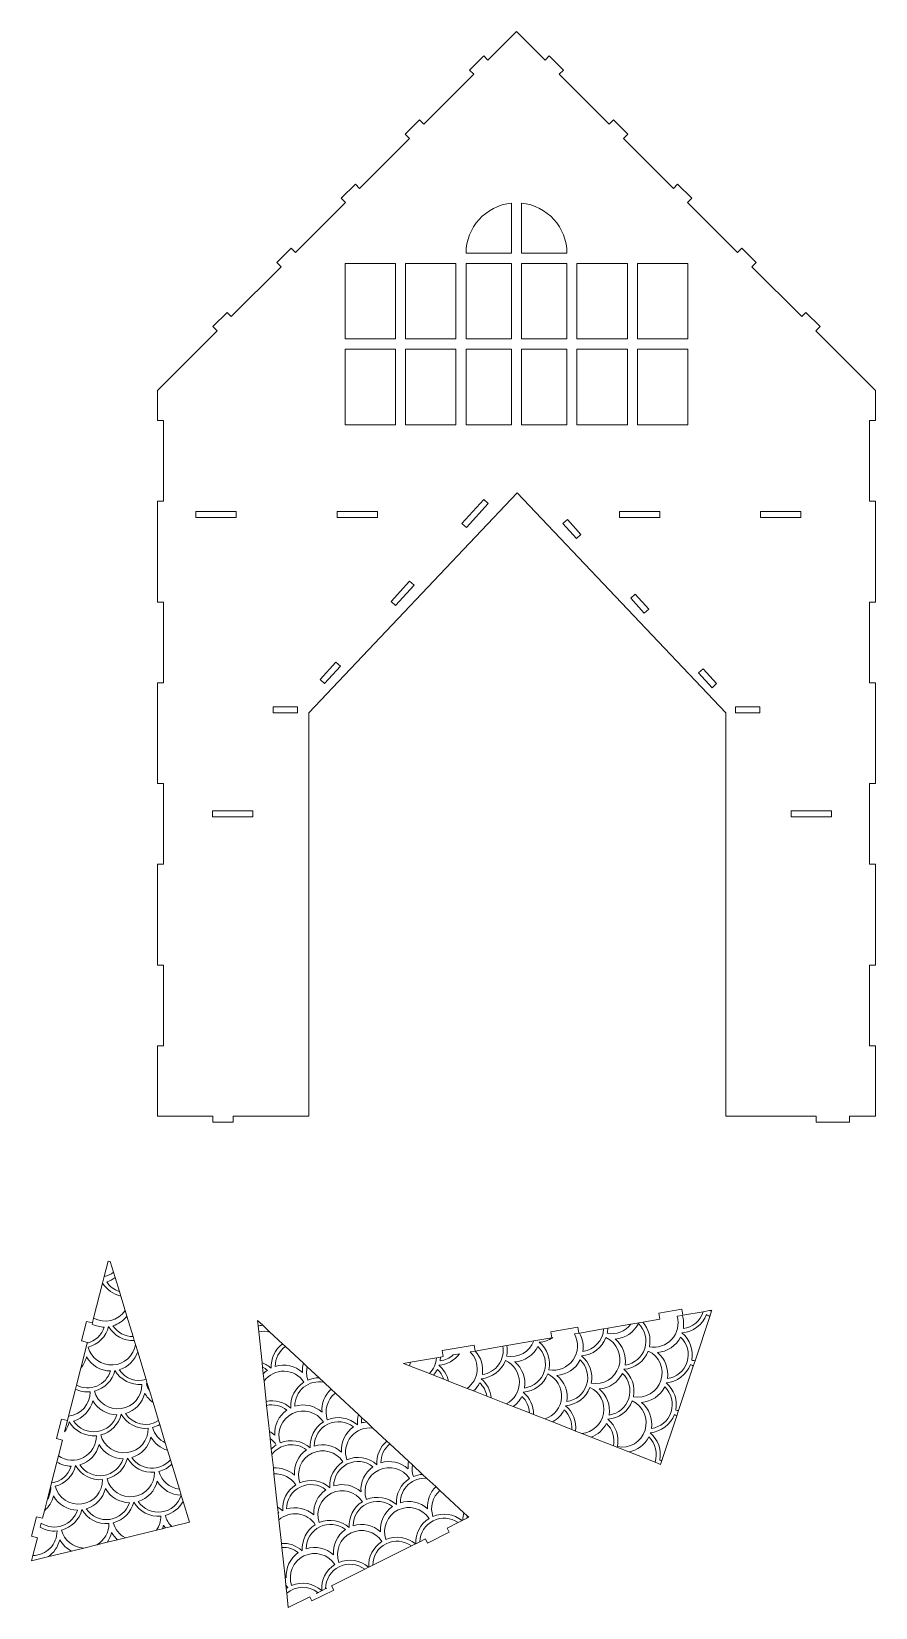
# Model space of a CAD drawing. Header units: millimetres. Extents: x -1822 to 2308, y -1461 to 1756.
# Drawn here: x 1890 to 2308, y -559 to 222 of the extents above; entities that cross this region are included whole.
import ezdxf

# ---------------------------------------------------------------- set-up
doc = ezdxf.new("R2010")
doc.units = ezdxf.units.MM

msp = doc.modelspace()

# ---------------------------------------------------------------- linework, layer by layer
at = {"color": 7, "linetype": 'Continuous', "lineweight": 15}
for p, q in [((2115.84, 208.12), (2129.98, 222.26)), ((2129.98, 222.26), (2144.12, 208.12)), ((2106.64, 203.17), (2113.71, 210.24)), ((2113.71, 210.24), (2115.84, 208.12)), ((2146.24, 210.24), (2144.12, 208.12)), ((2146.24, 210.24), (2153.31, 203.17)), ((2084.02, 176.3), (2108.76, 201.05)), ((2106.64, 203.17), (2108.76, 201.05)), ((2153.31, 203.17), (2151.19, 201.05)), ((2151.19, 201.05), (2175.94, 176.3)), ((2074.82, 171.35), (2081.89, 178.42)), ((2081.89, 178.42), (2084.02, 176.3)), ((2178.06, 178.42), (2175.94, 176.3)), ((2178.06, 178.42), (2185.13, 171.35)), ((2052.2, 144.48), (2076.95, 169.23)), ((2074.82, 171.35), (2076.95, 169.23)), ((2185.13, 171.35), (2183.01, 169.23)), ((2183.01, 169.23), (2207.76, 144.48)), ((2043, 139.53), (2050.07, 146.6)), ((2050.07, 146.6), (2052.2, 144.48)), ((2209.88, 146.6), (2207.76, 144.48)), ((2209.88, 146.6), (2216.95, 139.53)), ((2020.38, 112.66), (2045.13, 137.41)), ((2043, 139.53), (2045.13, 137.41)), ((2127.48, 112.26), (2127.48, 137.14)), ((2132.48, 137.14), (2132.48, 112.26)), ((2216.95, 139.53), (2214.83, 137.41)), ((2214.83, 137.41), (2239.58, 112.66)), ((2011.18, 107.71), (2018.26, 114.78)), ((2018.26, 114.78), (2020.38, 112.66)), ((2104.98, 112.26), (2127.48, 112.26)), ((2132.48, 112.26), (2154.98, 112.26)), ((2241.7, 114.78), (2239.58, 112.66)), ((2241.7, 114.78), (2248.77, 107.71)), ((1988.56, 80.84), (2013.31, 105.59)), ((2011.18, 107.71), (2013.31, 105.59)), ((2069.98, 107.26), (2044.98, 107.26)), ((2044.98, 107.26), (2044.98, 69.76)), ((2069.98, 69.76), (2069.98, 107.26)), ((2074.98, 107.26), (2074.98, 69.76)), ((2099.98, 107.26), (2074.98, 107.26)), ((2099.98, 69.76), (2099.98, 107.26)), ((2104.98, 107.26), (2104.98, 69.76)), ((2127.48, 107.26), (2104.98, 107.26)), ((2127.48, 69.76), (2127.48, 107.26)), ((2154.98, 107.26), (2132.48, 107.26)), ((2132.48, 107.26), (2132.48, 69.76)), ((2154.98, 69.76), (2154.98, 107.26)), ((2184.98, 107.26), (2159.98, 107.26)), ((2159.98, 107.26), (2159.98, 69.76)), ((2184.98, 69.76), (2184.98, 107.26)), ((2214.98, 107.26), (2189.98, 107.26)), ((2189.98, 107.26), (2189.98, 69.76)), ((2214.98, 69.76), (2214.98, 107.26)), ((2248.77, 107.71), (2246.65, 105.59)), ((2246.65, 105.59), (2271.4, 80.84)), ((1979.36, 75.89), (1986.44, 82.96)), ((1986.44, 82.96), (1988.56, 80.84)), ((2273.52, 82.96), (2271.4, 80.84)), ((2273.52, 82.96), (2280.59, 75.89)), ((1951.98, 44.26), (1981.49, 73.77)), ((1979.36, 75.89), (1981.49, 73.77)), ((2280.59, 75.89), (2278.47, 73.77)), ((2278.47, 73.77), (2307.98, 44.26)), ((2044.98, 69.76), (2069.98, 69.76)), ((2069.98, 64.76), (2044.98, 64.76)), ((2044.98, 64.76), (2044.98, 27.26)), ((2069.98, 27.26), (2069.98, 64.76)), ((2074.98, 69.76), (2099.98, 69.76)), ((2099.98, 64.76), (2074.98, 64.76)), ((2074.98, 64.76), (2074.98, 27.26)), ((2099.98, 27.26), (2099.98, 64.76)), ((2104.98, 69.76), (2127.48, 69.76)), ((2104.98, 64.76), (2104.98, 27.26)), ((2127.48, 64.76), (2104.98, 64.76)), ((2127.48, 27.26), (2127.48, 64.76)), ((2132.48, 69.76), (2154.98, 69.76)), ((2154.98, 64.76), (2132.48, 64.76)), ((2132.48, 64.76), (2132.48, 27.26)), ((2154.98, 27.26), (2154.98, 64.76)), ((2159.98, 69.76), (2184.98, 69.76)), ((2159.98, 64.76), (2159.98, 27.26)), ((2184.98, 64.76), (2159.98, 64.76)), ((2184.98, 27.26), (2184.98, 64.76)), ((2189.98, 69.76), (2214.98, 69.76)), ((2214.98, 64.76), (2189.98, 64.76)), ((2189.98, 64.76), (2189.98, 27.26)), ((2214.98, 27.26), (2214.98, 64.76)), ((1951.98, 29.26), (1951.98, 44.26)), ((2307.98, 44.26), (2307.98, 29.26)), ((1951.98, 29.26), (1954.98, 29.26)), ((1954.98, 29.26), (1954.98, -10.74)), ((2044.98, 27.26), (2069.98, 27.26)), ((2074.98, 27.26), (2099.98, 27.26)), ((2104.98, 27.26), (2127.48, 27.26)), ((2132.48, 27.26), (2154.98, 27.26)), ((2159.98, 27.26), (2184.98, 27.26)), ((2189.98, 27.26), (2214.98, 27.26)), ((2304.98, 29.26), (2307.98, 29.26)), ((2304.98, -10.74), (2304.98, 29.26)), ((2026.97, -115.74), (2130.34, -6.51)), ((2130.34, -6.51), (2233.71, -115.74)), ((1951.98, -60.74), (1951.98, -10.74)), ((1954.98, -10.74), (1951.98, -10.74)), ((2102.95, -21.76), (2113.78, -9.85)), ((2116, -11.86), (2105.17, -23.78)), ((2113.78, -9.85), (2116, -11.86)), ((2307.98, -10.74), (2304.98, -10.74)), ((2307.98, -10.74), (2307.98, -60.74)), ((1971.04, -15.74), (1991.04, -15.74)), ((1971.04, -18.74), (1971.04, -15.74)), ((1971.04, -18.74), (1991.04, -18.74)), ((1991.04, -18.74), (1991.04, -15.74)), ((2041.04, -15.74), (2061.04, -15.74)), ((2041.04, -18.74), (2041.04, -15.74)), ((2041.04, -18.74), (2061.04, -18.74)), ((2061.04, -18.74), (2061.04, -15.74)), ((2105.17, -23.78), (2102.95, -21.76)), ((2152.99, -21.79), (2155.21, -19.78)), ((2159.71, -29.19), (2152.99, -21.79)), ((2155.21, -19.78), (2161.93, -27.18)), ((2181.04, -15.74), (2201.04, -15.74)), ((2181.04, -18.74), (2181.04, -15.74)), ((2181.04, -18.74), (2201.04, -18.74)), ((2201.04, -18.74), (2201.04, -15.74)), ((2251.04, -15.74), (2271.04, -15.74)), ((2251.04, -18.74), (2251.04, -15.74)), ((2251.04, -18.74), (2271.04, -18.74)), ((2271.04, -18.74), (2271.04, -15.74)), ((2161.93, -27.18), (2159.71, -29.19)), ((2067.76, -60.46), (2076.97, -50.33)), ((2079.19, -52.35), (2069.98, -62.48)), ((2076.97, -50.33), (2079.19, -52.35)), ((1951.98, -60.74), (1954.98, -60.74)), ((1954.98, -60.74), (1954.98, -100.74)), ((2069.98, -62.48), (2067.76, -60.46)), ((2186.62, -58.79), (2188.84, -56.77)), ((2193.35, -66.19), (2186.62, -58.79)), ((2188.84, -56.77), (2195.57, -64.17)), ((2304.98, -60.74), (2307.98, -60.74)), ((2304.98, -100.74), (2304.98, -60.74)), ((2195.57, -64.17), (2193.35, -66.19)), ((2032.61, -99.13), (2040.44, -90.52)), ((2042.66, -92.54), (2034.83, -101.15)), ((2040.44, -90.52), (2042.66, -92.54)), ((2220.25, -95.79), (2222.47, -93.77)), ((2222.47, -93.77), (2229.2, -101.17)), ((1951.98, -150.74), (1951.98, -100.74)), ((1954.98, -100.74), (1951.98, -100.74)), ((2034.83, -101.15), (2032.61, -99.13)), ((2226.98, -103.19), (2220.25, -95.79)), ((2229.2, -101.17), (2226.98, -103.19)), ((2307.98, -100.74), (2304.98, -100.74)), ((2307.98, -100.74), (2307.98, -150.74)), ((2009.32, -112.74), (2021.32, -112.74)), ((2009.32, -115.74), (2009.32, -112.74)), ((2009.32, -115.74), (2021.32, -115.74)), ((2021.32, -115.74), (2021.32, -112.74)), ((2026.97, -315.74), (2026.97, -115.74)), ((2233.71, -115.74), (2233.71, -315.74)), ((2238.64, -112.74), (2250.64, -112.74)), ((2238.64, -115.74), (2238.64, -112.74)), ((2238.64, -115.74), (2250.64, -115.74)), ((2250.64, -115.74), (2250.64, -112.74)), ((1951.98, -150.74), (1954.98, -150.74)), ((1954.98, -150.74), (1954.98, -190.74)), ((2304.98, -150.74), (2307.98, -150.74)), ((2304.98, -190.74), (2304.98, -150.74)), ((1979.18, -164.24), (1999.18, -164.24)), ((1979.18, -167.24), (1979.18, -164.24)), ((1979.18, -167.24), (1999.18, -167.24)), ((1999.18, -167.24), (1999.18, -164.24)), ((2266.2, -164.24), (2286.2, -164.24)), ((2266.2, -167.24), (2266.2, -164.24)), ((2266.2, -167.24), (2286.2, -167.24)), ((2286.2, -167.24), (2286.2, -164.24)), ((1951.98, -240.74), (1951.98, -190.74)), ((1954.98, -190.74), (1951.98, -190.74)), ((2307.98, -190.74), (2304.98, -190.74)), ((2307.98, -190.74), (2307.98, -240.74)), ((1951.98, -240.74), (1954.98, -240.74)), ((1954.98, -240.74), (1954.98, -280.74)), ((2304.98, -240.74), (2307.98, -240.74)), ((2304.98, -280.74), (2304.98, -240.74)), ((1951.98, -315.74), (1951.98, -280.74)), ((1954.98, -280.74), (1951.98, -280.74)), ((2307.98, -280.74), (2304.98, -280.74)), ((2307.98, -280.74), (2307.98, -315.74)), ((1979.47, -315.74), (1951.98, -315.74)), ((1979.47, -318.74), (1979.47, -315.74)), ((1979.47, -318.74), (1989.47, -318.74)), ((2026.97, -315.74), (1989.47, -315.74)), ((1989.47, -318.74), (1989.47, -315.74)), ((2278.65, -315.74), (2233.71, -315.74)), ((2278.65, -318.74), (2278.65, -315.74)), ((2278.65, -318.74), (2295.08, -318.74)), ((2307.98, -315.74), (2295.08, -315.74)), ((2295.08, -318.74), (2295.08, -315.74)), ((1925.6, -395.27), (1927.56, -387.61)), ((1927.56, -387.61), (1928.53, -387.74)), ((1928.53, -387.74), (1930.17, -393.14)), ((1920.32, -415.89), (1924.77, -398.49)), ((1925.6, -395.27), (1924.77, -398.49)), ((1930.17, -393.14), (1930.98, -395.8)), ((1930.98, -395.8), (1933.06, -402.66)), ((1933.06, -402.66), (1933.74, -404.91)), ((1933.74, -404.91), (1935.94, -412.15)), ((1935.94, -412.15), (1936.79, -414.96)), ((2211.96, -411.5), (2200.49, -413.48)), ((2200.49, -413.48), (2201, -416.43)), ((2212.47, -414.46), (2211.96, -411.5)), ((2222.52, -412.73), (2212.47, -414.46)), ((2222.52, -412.73), (2225.76, -412.17)), ((2226.83, -411.98), (2225.76, -412.17)), ((2226.75, -412.23), (2225.81, -415.07)), ((2226.75, -412.23), (2226.83, -411.98)), ((1916.8, -417.53), (1914.32, -427.22)), ((1919.71, -418.28), (1916.8, -417.53)), ((1919.56, -418.86), (1919.71, -418.28)), ((1920.32, -415.89), (1919.71, -418.28)), ((1936.79, -414.96), (1939.84, -425.02)), ((2001.56, -417.03), (2001.85, -419.73)), ((2004.13, -419.43), (2001.56, -417.03)), ((2002.17, -422.72), (2001.85, -419.73)), ((2004.13, -419.43), (2007.7, -422.76)), ((2160.46, -420.37), (2146.96, -422.7)), ((2160.97, -423.33), (2160.46, -420.37)), ((2173.2, -421.22), (2161.14, -423.3)), ((2173.2, -421.22), (2175.22, -420.87)), ((2186.68, -418.9), (2175.22, -420.87)), ((2186.68, -418.9), (2192.56, -417.89)), ((2201, -416.43), (2192.56, -417.89)), ((2209.63, -414.95), (2212.14, -414.51)), ((2218.52, -436.98), (2225.81, -415.07)), ((1917.14, -428.32), (1913.98, -440.65)), ((1914.32, -427.22), (1917.23, -427.96)), ((1917.14, -428.32), (1917.23, -427.96)), ((1939.84, -425.02), (1940.44, -427.01)), ((1940.44, -427.01), (1941.03, -428.93)), ((1941.03, -428.93), (1942.15, -432.61)), ((2002.17, -422.72), (2003.81, -437.98)), ((2013.91, -428.55), (2007.7, -422.76)), ((2013.91, -428.55), (2015.4, -429.94)), ((2108.91, -429.25), (2093.05, -431.98)), ((2109.42, -432.21), (2108.91, -429.25)), ((2123.21, -429.83), (2109.49, -432.2)), ((2123.21, -429.83), (2125.18, -429.49)), ((2138.56, -427.19), (2125.18, -429.49)), ((2138.56, -427.19), (2147.47, -425.65)), ((2146.96, -422.7), (2147.47, -425.65)), ((2147.47, -425.65), (2147.97, -425.57)), ((2158.71, -423.72), (2160.97, -423.33)), ((2160.97, -423.33), (2161.14, -423.3)), ((1942.15, -432.61), (1946.31, -446.33)), ((2024.29, -438.23), (2015.4, -429.94)), ((2073.89, -438.33), (2077.47, -437.71)), ((2076.9, -439.51), (2077.47, -437.71)), ((2090.25, -435.51), (2077.47, -437.71)), ((2090.25, -435.51), (2092.26, -435.17)), ((2093.56, -434.94), (2092.26, -435.17)), ((2093.05, -431.98), (2093.56, -434.94)), ((2098.56, -434.08), (2101.72, -433.53)), ((2107.02, -432.62), (2109.42, -432.21)), ((2109.42, -432.21), (2109.49, -432.2)), ((2218.52, -436.98), (2217.63, -439.66)), ((1911.8, -449.17), (1913.98, -440.65)), ((2004.05, -440.24), (2003.81, -437.98)), ((2004.05, -440.24), (2004.4, -443.47)), ((2004.79, -447.17), (2004.4, -443.47)), ((2024.29, -438.23), (2026.2, -440.01)), ((2032.06, -445.47), (2026.2, -440.01)), ((2032.06, -445.47), (2034.47, -447.72)), ((2076.9, -439.51), (2073.89, -438.33)), ((2076.9, -439.51), (2086.82, -443.41)), ((2088.82, -444.19), (2086.82, -443.41)), ((2088.82, -444.19), (2093.9, -446.19)), ((2210.29, -461.73), (2217.63, -439.66)), ((1907.88, -464.51), (1911.3, -451.15)), ((1911.8, -449.17), (1911.3, -451.15)), ((1946.31, -446.33), (1946.89, -448.24)), ((1946.89, -448.24), (1947.95, -451.74)), ((1947.95, -451.74), (1949.75, -457.68)), ((2004.79, -447.17), (2005.87, -457.18)), ((2038.12, -451.13), (2034.47, -447.72)), ((2038.12, -451.13), (2040.18, -453.05)), ((2051.66, -463.75), (2040.18, -453.05)), ((2096.21, -447.1), (2093.9, -446.19)), ((2096.21, -447.1), (2105.5, -450.75)), ((2108.69, -452.01), (2105.5, -450.75)), ((2108.69, -452.01), (2115.29, -454.6)), ((1949.75, -457.68), (1952.5, -466.73)), ((2006.08, -459.18), (2005.87, -457.18)), ((2006.08, -459.18), (2007.46, -472.05)), ((2117.42, -455.44), (2115.29, -454.6)), ((2117.42, -455.44), (2124.93, -458.39)), ((2128.37, -459.74), (2124.93, -458.39)), ((2128.37, -459.74), (2136.42, -462.91)), ((1904.41, -465.97), (1901.93, -475.66)), ((1907.32, -466.71), (1904.41, -465.97)), ((1905.9, -472.25), (1907.32, -466.71)), ((1907.88, -464.51), (1907.32, -466.71)), ((1952.5, -466.73), (1953.1, -468.7)), ((1953.1, -468.7), (1955.85, -477.77)), ((2051.66, -463.75), (2053.33, -465.3)), ((2055.55, -467.37), (2053.33, -465.3)), ((2055.55, -467.37), (2058.78, -470.38)), ((2138.43, -463.7), (2136.42, -462.91)), ((2138.43, -463.7), (2143.97, -465.88)), ((2147.82, -467.39), (2143.97, -465.88)), ((2147.82, -467.39), (2157.34, -471.13)), ((2202.07, -486.47), (2209.45, -464.26)), ((2210.29, -461.73), (2209.45, -464.26)), ((1901.93, -475.66), (1904.84, -476.4)), ((1902.83, -484.23), (1904.84, -476.4)), ((2007.85, -475.62), (2007.46, -472.05)), ((2007.85, -475.62), (2008.4, -480.81)), ((2065.72, -476.85), (2058.78, -470.38)), ((2159.27, -471.89), (2157.34, -471.13)), ((2159.27, -471.89), (2162.32, -473.09)), ((2166.97, -474.92), (2162.32, -473.09)), ((2166.97, -474.92), (2178.08, -479.29)), ((1902.83, -484.23), (1902.06, -487.26)), ((1955.85, -477.77), (1956.95, -481.41)), ((1956.95, -481.41), (1958.38, -486.11)), ((2008.7, -483.53), (2008.4, -480.81)), ((2008.7, -483.53), (2009.41, -490.16)), ((2065.72, -476.85), (2067.2, -478.23)), ((2076.47, -486.88), (2067.2, -478.23)), ((2185.63, -482.25), (2178.08, -479.29)), ((2185.63, -482.25), (2198.66, -487.37)), ((1899.41, -497.61), (1902.06, -487.26)), ((1958.38, -486.11), (1959.05, -488.32)), ((1959.05, -488.32), (1962.8, -500.68)), ((2009.73, -493.15), (2009.41, -490.16)), ((2076.47, -486.88), (2078.4, -488.68)), ((2083.43, -493.37), (2078.4, -488.68)), ((2201.41, -488.45), (2198.66, -487.37)), ((2202.07, -486.47), (2201.41, -488.45)), ((1897.21, -506.2), (1898.88, -499.68)), ((1899.41, -497.61), (1898.88, -499.68)), ((2009.73, -493.15), (2011.5, -509.62)), ((2083.43, -493.37), (2085.6, -495.39)), ((2089.97, -499.47), (2085.6, -495.39)), ((2089.97, -499.47), (2092, -501.36)), ((1897.21, -506.2), (1895.87, -511.44)), ((1962.8, -500.68), (1963.73, -503.74)), ((1963.73, -503.74), (1963.76, -503.83)), ((1963.76, -503.83), (1964.65, -506.79)), ((1964.65, -506.79), (1967.77, -517.06)), ((2103.81, -512.37), (2092, -501.36)), ((1892.01, -514.41), (1889.53, -524.1)), ((1894.92, -515.15), (1892.01, -514.41)), ((1894.92, -515.15), (1895.87, -511.44)), ((2011.77, -512.17), (2011.5, -509.62)), ((2011.77, -512.17), (2011.82, -512.62)), ((2012.17, -515.95), (2011.82, -512.62)), ((2105.43, -515.09), (2103.43, -516.1)), ((2103.81, -512.37), (2105.54, -513.98)), ((2105.43, -515.09), (2106.28, -514.67)), ((2106.28, -514.67), (2105.54, -513.98)), ((1893.79, -519.58), (1894.31, -517.55)), ((1936.04, -524.85), (1951.51, -521.05)), ((1954.39, -520.34), (1951.51, -521.05)), ((1954.39, -520.34), (1955.94, -519.96)), ((1959.05, -519.2), (1955.94, -519.96)), ((1959.05, -519.2), (1967.77, -517.06)), ((2012.17, -515.95), (2013.43, -527.63)), ((2085.85, -527.46), (2096.64, -522.07)), ((2095.61, -520.01), (2101.01, -517.31)), ((2096.64, -522.07), (2095.61, -520.01)), ((2102.99, -516.31), (2101.01, -517.31)), ((2102.99, -516.31), (2103.43, -516.1)), ((1889.53, -524.1), (1892.44, -524.84)), ((1890.2, -533.6), (1892.44, -524.84)), ((1897.49, -534.33), (1909.37, -531.41)), ((1915.46, -529.91), (1909.37, -531.41)), ((1915.46, -529.91), (1921.84, -528.34)), ((1926.98, -527.08), (1921.84, -528.34)), ((1926.98, -527.08), (1932.21, -525.8)), ((1936.04, -524.85), (1932.21, -525.8)), ((2013.64, -529.63), (2013.43, -527.63)), ((2013.64, -529.63), (2015.2, -544.15)), ((2058.71, -538.46), (2077.86, -528.88)), ((2079.83, -527.9), (2077.86, -528.88)), ((2079.83, -527.9), (2080.08, -527.77)), ((2082.07, -526.78), (2080.08, -527.77)), ((2082.07, -526.78), (2084.82, -525.4)), ((2084.82, -525.4), (2085.85, -527.46)), ((1890.2, -533.6), (1889.51, -536.29)), ((1897.49, -534.33), (1889.51, -536.29)), ((2058.71, -538.46), (2056.74, -539.44)), ((2015.65, -548.33), (2015.2, -544.15)), ((2038.29, -548.66), (2054.7, -540.46)), ((2056.66, -539.48), (2054.7, -540.46)), ((2056.66, -539.48), (2056.74, -539.44)), ((2015.65, -548.33), (2015.83, -550)), ((2016.08, -552.35), (2015.83, -550)), ((2016.08, -552.35), (2016.84, -559.39)), ((2016.84, -559.39), (2027.51, -554.06)), ((2027.51, -554.06), (2028.54, -556.12)), ((2028.54, -556.12), (2039.33, -550.73)), ((2035.85, -549.89), (2030.82, -552.4)), ((2039.33, -550.73), (2038.29, -548.66))]:
    msp.add_line(p, q, dxfattribs=at)
for centre, radius, start, end in [((2129.98, 112.26), 25, 95.73917, 180), ((2129.98, 112.26), 25, 0, 84.26083), ((1936.75, -391.24), 14, 211.17444, 257.57633), ((1922.93, -383.57), 12, 282.84096, 307.0919), ((1922.66, -384.54), 14, 287.11873, 306.43729), ((1936.75, -391.24), 12, 213.80555, 252.05934), ((1926.05, -405.35), 12, 241.48983, 325.47744), ((2211.05, -409.21), 14, 274.06014, 339.43443), ((2211.05, -409.21), 12, 277.93225, 342.95678), ((2219.07, -425), 12, 55.82695, 64.91595), ((2226.98, -400.23), 12, 264.16336, 268.89234), ((1914.13, -416.7), 12, 284.51697, 342.48774), ((1914.13, -416.7), 14, 284.2818, 346.35985), ((1925.78, -406.32), 14, 243.63748, 269.17455), ((1939.87, -413.02), 14, 209.93343, 272.35198), ((1925.78, -406.32), 14, 287.11873, 321.86319), ((1939.87, -413.02), 12, 213.80555, 269.86268), ((2004.82, -433.41), 14, 92.84314, 102.26977), ((2161.22, -420.58), 12, 277.93225, 356.92583), ((2177.16, -411.6), 12, 259.32754, 322.52211), ((2161.22, -420.58), 14, 348.40851, 358.78603), ((2177.91, -412.27), 14, 274.06014, 333.30126), ((2182.18, -427.28), 12, 277.93225, 46.61444), ((2182.18, -427.28), 14, 348.40851, 42.11815), ((2198.11, -418.3), 12, 259.32754, 16.21561), ((2198.87, -418.96), 14, 351.24544, 18.53046), ((1929.17, -427.12), 12, 195.20083, 351.32851), ((2004.86, -434.42), 12, 76.3377, 102.97691), ((2022.37, -439.71), 14, 127.17796, 184.27826), ((2111.39, -431.95), 12, 277.93225, 10.14127), ((2127.33, -422.97), 12, 259.32754, 339.40491), ((2111.39, -431.95), 14, 348.40851, 10.08871), ((2140.26, -413.88), 14, 274.06014, 303.39709), ((2132.35, -438.65), 14, 348.40851, 50.48656), ((2148.28, -429.67), 12, 259.32754, 29.70997), ((2149.04, -430.33), 14, 351.24544, 30.15929), ((2161.22, -420.58), 14, 274.06014, 339.43443), ((2169.24, -436.36), 12, 259.32754, 64.91595), ((2169.99, -437.03), 14, 351.24544, 50.48656), ((2198.87, -418.96), 14, 274.06014, 333.30126), ((2203.13, -433.98), 12, 277.93225, 46.61444), ((2203.13, -433.98), 14, 348.40851, 50.48656), ((1903.16, -431.78), 14, 320.65217, 346.35985), ((1928.9, -428.09), 14, 209.93343, 269.17455), ((1928.9, -428.09), 14, 287.11873, 341.16435), ((2022.37, -439.71), 12, 125.51959, 180.40614), ((2078.26, -435), 12, 315.52473, 357.57119), ((2090.44, -425.25), 14, 274.06014, 323.71054), ((2090.44, -425.25), 12, 277.93225, 312.6208), ((2078.26, -435), 14, 351.24544, 359.3356), ((2098.46, -441.03), 12, 305.92112, 44.50678), ((2099.21, -441.7), 14, 351.24544, 42.75961), ((2111.39, -431.95), 14, 274.06014, 339.43443), ((2119.41, -447.73), 12, 297.36151, 64.91595), ((2128.08, -423.63), 14, 274.06014, 333.30126), ((2120.17, -448.4), 14, 351.24544, 50.48656), ((2132.35, -438.65), 12, 277.93225, 46.61444), ((2149.04, -430.33), 14, 274.06014, 333.30126), ((2153.3, -445.34), 12, 277.93225, 46.61444), ((2153.3, -445.34), 14, 348.40851, 50.48656), ((2182.18, -427.28), 14, 274.06014, 339.43443), ((2190.2, -443.06), 12, 259.32754, 64.91595), ((2190.95, -443.73), 14, 351.24544, 50.48656), ((2219.07, -425), 12, 259.32754, 267.39274), ((1917.25, -438.48), 12, 243.01059, 342.48774), ((1917.25, -438.48), 14, 284.2818, 346.35985), ((1942.99, -434.8), 14, 209.93343, 275.30772), ((1942.99, -434.8), 12, 213.80555, 286.06001), ((1999.02, -451.13), 14, 47.85184, 70.00508), ((1999.02, -451.13), 12, 51.72396, 65.21914), ((2014.49, -453.17), 14, 125.03714, 136.13596), ((2014.53, -454.18), 12, 33.11924, 144.24215), ((2014.49, -453.17), 14, 47.85184, 107.09296), ((2037.85, -441.75), 14, 165.44323, 184.27826), ((2037.89, -442.76), 12, 166.77965, 198.70765), ((2032.04, -459.47), 14, 89.92824, 113.22613), ((2078.26, -435), 14, 318.96009, 333.30126), ((2082.52, -450.01), 12, 18.57254, 46.61444), ((2082.52, -450.01), 14, 11.99866, 50.48656), ((2132.35, -438.65), 14, 274.06014, 339.43443), ((2140.37, -454.43), 12, 287.48353, 64.91595), ((2141.12, -455.1), 14, 351.24544, 50.48656), ((2169.99, -437.03), 14, 274.06014, 333.30126), ((2174.26, -452.04), 12, 277.93225, 46.61444), ((2174.26, -452.04), 14, 348.40851, 50.48656), ((2203.13, -433.98), 14, 274.06014, 339.43443), ((2211.15, -449.76), 12, 57.31553, 64.91595), ((1906.55, -452.59), 12, 276.37819, 0.78924), ((1917.25, -438.48), 14, 244.83935, 275.30772), ((1932.28, -448.9), 12, 195.20083, 0.78924), ((1932.01, -449.87), 14, 287.11873, 346.35985), ((1957.75, -446.19), 14, 209.93343, 235.14975), ((1942.99, -434.8), 14, 284.2818, 286.17709), ((1958.02, -445.22), 12, 195.20083, 212.93452), ((2032.04, -459.47), 14, 122.20021, 184.27826), ((2032.04, -459.47), 12, 78.32162, 180.40614), ((2047.51, -461.51), 14, 132.10679, 184.27826), ((2047.55, -462.52), 12, 127.879, 198.70765), ((2099.21, -441.7), 14, 312.60009, 333.30126), ((2103.48, -456.71), 12, 10.1319, 46.61444), ((2103.48, -456.71), 14, 5.22141, 50.48656), ((2124.43, -463.41), 14, 358.827, 50.48656), ((2153.3, -445.34), 14, 274.06014, 339.43443), ((2161.32, -461.13), 12, 274.75726, 64.91595), ((2162.08, -461.8), 14, 351.24544, 50.48656), ((2190.95, -443.73), 14, 274.06014, 333.30126), ((2195.21, -458.74), 12, 277.93225, 46.61444), ((2195.21, -458.74), 14, 348.40851, 50.48656), ((1906.28, -453.56), 14, 287.11873, 346.35985), ((1932.01, -449.87), 14, 209.93343, 269.17455), ((2008.69, -470.89), 14, 47.85184, 101.6135), ((2008.69, -470.89), 12, 51.72396, 102.53168), ((2024.16, -472.94), 14, 47.85184, 107.09296), ((2120.17, -448.4), 14, 305.87436, 333.30126), ((2124.43, -463.41), 12, 2.40032, 46.61444), ((2145.39, -470.11), 14, 352.68735, 50.48656), ((2174.26, -452.04), 14, 274.06014, 339.43443), ((2182.28, -467.83), 12, 259.32754, 64.91595), ((2183.03, -468.5), 14, 351.24544, 50.48656), ((1894.63, -463.94), 14, 323.60484, 346.35985), ((1920.37, -460.26), 14, 209.93343, 275.30772), ((1920.37, -460.26), 12, 213.80555, 342.48774), ((1920.37, -460.26), 14, 284.2818, 346.35985), ((1946.1, -456.57), 14, 209.93343, 275.30772), ((1946.1, -456.57), 12, 213.80555, 302.18989), ((1946.1, -456.57), 14, 284.2818, 299.96041), ((2024.16, -472.94), 14, 125.03714, 184.27826), ((2024.2, -473.94), 12, 33.11924, 198.70765), ((2041.71, -479.23), 14, 122.20021, 184.27826), ((2041.71, -479.23), 12, 51.72396, 180.40614), ((2041.71, -479.23), 14, 47.85184, 113.22613), ((2065.06, -467.81), 14, 163.14918, 184.27826), ((2065.06, -467.81), 12, 167.94046, 180.40614), ((2057.18, -481.27), 14, 96.6908, 107.09296), ((2141.12, -455.1), 14, 298.59568, 333.30126), ((2145.39, -470.11), 12, 355.10787, 46.61444), ((2162.08, -461.8), 14, 290.43666, 333.30126), ((2166.34, -476.81), 12, 348.08332, 46.61444), ((2166.34, -476.81), 14, 348.40851, 50.48656), ((2195.21, -458.74), 14, 274.06014, 339.43443), ((2203.23, -474.53), 12, 58.79431, 64.91595), ((2211.15, -449.76), 12, 259.32754, 265.90417), ((1909.66, -474.36), 12, 235.30627, 0.78924), ((1935.4, -470.68), 12, 195.20083, 0.78924), ((1935.13, -471.65), 14, 287.11873, 346.35985), ((1960.87, -467.96), 14, 209.93343, 253.75143), ((1961.14, -467), 12, 195.20083, 243.8287), ((2000.8, -484.36), 14, 47.85184, 61.5848), ((2000.84, -485.37), 12, 33.11924, 54.28444), ((2018.35, -490.66), 14, 47.85184, 113.22613), ((2057.18, -481.27), 14, 125.03714, 184.27826), ((2057.22, -482.28), 12, 82.53647, 198.70765), ((2183.03, -468.5), 14, 280.68995, 333.30126), ((2187.3, -483.51), 12, 341.20152, 46.61444), ((2187.3, -483.51), 14, 348.40851, 50.48656), ((1909.39, -475.33), 14, 287.11873, 346.35985), ((1935.13, -471.65), 14, 209.93343, 269.17455), ((2018.35, -490.66), 14, 122.20021, 135.28877), ((2018.35, -490.66), 12, 51.72396, 143.58391), ((2033.82, -492.7), 14, 125.03714, 184.27826), ((2033.86, -493.7), 12, 33.11924, 198.70765), ((2033.82, -492.7), 14, 47.85184, 107.09296), ((2074.73, -487.57), 14, 130.0572, 184.27826), ((2074.73, -487.57), 12, 128.8921, 180.40614), ((1897.75, -485.72), 12, 277.9685, 342.48774), ((1897.75, -485.72), 14, 284.2818, 346.35985), ((1909.39, -475.33), 14, 238.40689, 269.17455), ((1923.48, -482.04), 14, 209.93343, 275.30772), ((1923.48, -482.04), 12, 213.80555, 342.48774), ((1923.48, -482.04), 14, 284.2818, 346.35985), ((1938.52, -492.46), 12, 195.20083, 0.78924), ((1949.22, -478.35), 14, 209.93343, 275.30772), ((1949.22, -478.35), 12, 213.80555, 319.72654), ((1949.22, -478.35), 14, 284.2818, 314.58407), ((1964.26, -488.77), 12, 195.20083, 263.03245), ((2010.47, -504.12), 14, 47.85184, 94.34361), ((2051.37, -498.99), 14, 122.20021, 184.27826), ((2051.37, -498.99), 12, 51.72396, 180.40614), ((2051.37, -498.99), 14, 47.85184, 113.22613), ((2066.85, -501.04), 14, 125.03714, 184.27826), ((2066.89, -502.04), 12, 33.11924, 198.70765), ((2066.85, -501.04), 14, 47.85184, 107.09296), ((2090.2, -489.61), 14, 168.73526, 184.27826), ((2090.24, -490.62), 12, 170.68712, 198.70765), ((2203.23, -474.53), 12, 259.32754, 264.42538), ((1887.04, -499.83), 12, 327.92681, 0.78924), ((1897.75, -485.72), 14, 274.64558, 275.30772), ((1912.78, -496.14), 12, 195.20083, 0.78924), ((1938.25, -493.43), 14, 287.11873, 346.35985), ((1963.99, -489.74), 14, 209.93343, 268.94519), ((2010.51, -505.13), 12, 33.11924, 93.72677), ((2028.02, -510.42), 14, 122.20021, 184.27826), ((2028.02, -510.42), 12, 51.72396, 180.40614), ((2028.02, -510.42), 14, 47.85184, 113.22613), ((2043.49, -512.46), 14, 47.85184, 107.09296), ((2084.4, -507.33), 14, 122.20021, 184.27826), ((2084.4, -507.33), 12, 84.2254, 180.40614), ((2084.4, -507.33), 14, 93.96116, 113.22613), ((2099.87, -509.38), 14, 134.96046, 184.27826), ((1886.77, -500.8), 14, 310.53629, 346.35985), ((1912.51, -497.11), 14, 209.93343, 269.17455), ((1912.51, -497.11), 14, 287.11873, 346.35985), ((1926.6, -503.81), 12, 213.80555, 342.48774), ((1938.25, -493.43), 14, 209.93343, 269.17455), ((1926.6, -503.81), 14, 284.2818, 346.35985), ((1952.34, -500.13), 14, 209.93343, 275.30772), ((1952.34, -500.13), 12, 213.80555, 342.03927), ((1952.34, -500.13), 14, 284.2818, 331.58787), ((2043.49, -512.46), 14, 125.03714, 184.27826), ((2043.53, -513.47), 12, 33.11924, 198.70765), ((2061.04, -518.76), 14, 122.20021, 184.27826), ((2061.04, -518.76), 12, 51.72396, 180.40614), ((2061.04, -518.76), 14, 47.85184, 113.22613), ((2076.51, -520.8), 14, 47.85184, 107.09296), ((2099.91, -510.38), 12, 131.2306, 198.70765), ((1900.86, -507.5), 12, 236.87621, 342.48774), ((1900.86, -507.5), 14, 284.2818, 346.35985), ((1926.6, -503.81), 14, 209.93343, 275.30772), ((1941.64, -514.24), 12, 325.39184, 0.78924), ((1967.37, -510.55), 12, 195.20083, 226.09919), ((2004.66, -521.84), 14, 47.85184, 60.78835), ((2004.66, -521.84), 12, 51.72396, 53.68802), ((2020.13, -523.89), 14, 125.03714, 126.44361), ((2020.17, -524.89), 12, 33.11924, 131.81256), ((2020.13, -523.89), 14, 47.85184, 107.09296), ((2076.51, -520.8), 14, 125.03714, 184.27826), ((2076.55, -521.81), 12, 33.11924, 198.70765), ((2094.06, -527.1), 14, 122.20021, 182.76655), ((2094.06, -527.1), 12, 54.64966, 178.48045), ((2094.06, -527.1), 14, 50.36355, 113.22613), ((2117.42, -515.67), 14, 166.36802, 181.74765), ((2117.42, -515.67), 12, 171.89949, 177.24535), ((1890.16, -521.6), 12, 270.18156, 0.78924), ((1900.86, -507.5), 14, 239.63641, 275.30772), ((1915.9, -517.92), 12, 195.20083, 267.92861), ((1915.9, -517.92), 12, 299.69168, 0.78924), ((1915.63, -518.89), 14, 324.18745, 346.35985), ((1941.37, -515.21), 14, 209.93343, 229.15674), ((1941.64, -514.24), 12, 195.20083, 242.22845), ((1941.37, -515.21), 14, 338.46355, 346.35985), ((1967.1, -511.52), 14, 209.93343, 217.09155), ((2037.69, -530.18), 14, 122.20021, 184.27826), ((2037.69, -530.18), 12, 51.72396, 180.40614), ((2037.69, -530.18), 14, 47.85184, 113.22613), ((2053.16, -532.22), 14, 125.03714, 184.27826), ((2053.2, -533.23), 12, 33.11924, 198.70765), ((2053.16, -532.22), 14, 47.85184, 107.09296), ((1889.89, -522.57), 14, 302.88916, 346.35985), ((1915.63, -518.89), 14, 209.93343, 243.43283), ((2014.33, -541.61), 14, 47.85184, 93.69027), ((2014.33, -541.61), 12, 51.72396, 93.28405), ((2029.8, -543.65), 14, 47.85184, 107.09296), ((2070.71, -538.52), 14, 122.20021, 183.77753), ((2070.71, -538.52), 12, 53.42861, 179.7015), ((2070.71, -538.52), 14, 49.35258, 113.22613), ((2029.8, -543.65), 14, 125.03714, 184.27826), ((2029.84, -544.65), 12, 33.11924, 198.70765), ((2047.35, -549.94), 14, 122.20021, 184.27826), ((2047.35, -549.94), 12, 52.2206, 180.40614), ((2047.35, -549.94), 14, 48.34905, 113.22613), ((2006.44, -555.07), 14, 47.85184, 51.28632), ((2006.49, -556.08), 12, 33.11924, 40.20962), ((2024, -561.37), 14, 122.20021, 125.69016), ((2024, -561.37), 12, 51.72396, 131.26989), ((2024, -561.37), 14, 47.85184, 113.22613), ((2039.47, -563.41), 14, 125.03714, 128.16015), ((2039.47, -563.41), 14, 104.96995, 107.09296)]:
    msp.add_arc(centre, radius, start, end, dxfattribs=at)

doc.saveas('drawing.dxf')
